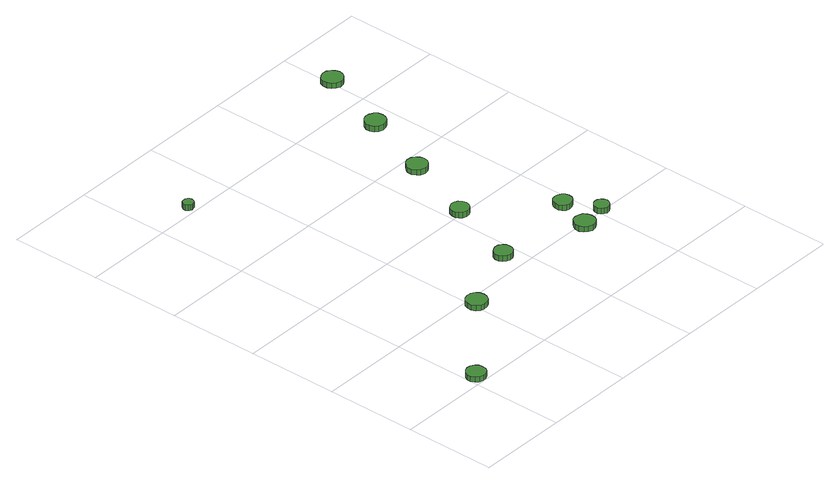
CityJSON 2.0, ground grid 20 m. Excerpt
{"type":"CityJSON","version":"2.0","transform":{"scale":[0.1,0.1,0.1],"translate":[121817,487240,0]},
"CityObjects":{
"tree1":{"type":"SolitaryVegetationObject","attributes":{"function":"something"},"geometry":[{"type":"MultiSurface","lod":"1","boundaries":[[[0,1,2,3,4,5,6,7,8,9,10,11,12,13,14]],[[15,16,17,18,19,20,21,22,23,24,25,26,27,28,29]],[[0,29,28,1]],[[1,28,27,2]],[[2,27,26,3]],[[3,26,25,4]],[[4,25,24,5]],[[5,24,23,6]],[[6,23,22,7]],[[7,22,21,8]],[[8,21,20,9]],[[9,20,19,10]],[[10,19,18,11]],[[11,18,17,12]],[[12,17,16,13]],[[13,16,15,14]],[[14,15,29,0]]]}]},
"tree2":{"type":"SolitaryVegetationObject","attributes":{"function":"something"},"geometry":[{"type":"MultiSurface","lod":"1","boundaries":[[[30,31,32,33,34,35,36,37,38,39,40,41,42,43,44]],[[45,46,47,48,49,50,51,52,53,54,55,56,57,58,59]],[[30,59,58,31]],[[31,58,57,32]],[[32,57,56,33]],[[33,56,55,34]],[[34,55,54,35]],[[35,54,53,36]],[[36,53,52,37]],[[37,52,51,38]],[[38,51,50,39]],[[39,50,49,40]],[[40,49,48,41]],[[41,48,47,42]],[[42,47,46,43]],[[43,46,45,44]],[[44,45,59,30]]]}]},
"tree3":{"type":"SolitaryVegetationObject","attributes":{"function":"something"},"geometry":[{"type":"MultiSurface","lod":"1","boundaries":[[[60,61,62,63,64,65,66,67,68,69,70,71,72,73,74]],[[75,76,77,78,79,80,81,82,83,84,85,86,87,88,89]],[[60,89,88,61]],[[61,88,87,62]],[[62,87,86,63]],[[63,86,85,64]],[[64,85,84,65]],[[65,84,83,66]],[[66,83,82,67]],[[67,82,81,68]],[[68,81,80,69]],[[69,80,79,70]],[[70,79,78,71]],[[71,78,77,72]],[[72,77,76,73]],[[73,76,75,74]],[[74,75,89,60]]]}]},
"tree4":{"type":"SolitaryVegetationObject","attributes":{"function":"something"},"geometry":[{"type":"MultiSurface","lod":"1","boundaries":[[[90,91,92,93,94,95,96,97,98,99,100,101,102,103,104]],[[105,106,107,108,109,110,111,112,113,114,115,116,117,118,119]],[[90,119,118,91]],[[91,118,117,92]],[[92,117,116,93]],[[93,116,115,94]],[[94,115,114,95]],[[95,114,113,96]],[[96,113,112,97]],[[97,112,111,98]],[[98,111,110,99]],[[99,110,109,100]],[[100,109,108,101]],[[101,108,107,102]],[[102,107,106,103]],[[103,106,105,104]],[[104,105,119,90]]]}]},
"tree5":{"type":"SolitaryVegetationObject","attributes":{"function":"something"},"geometry":[{"type":"MultiSurface","lod":"1","boundaries":[[[120,121,122,123,124,125,126,127,128,129,130,131,132,133,134]],[[135,136,137,138,139,140,141,142,143,144,145,146,147,148,149]],[[120,149,148,121]],[[121,148,147,122]],[[122,147,146,123]],[[123,146,145,124]],[[124,145,144,125]],[[125,144,143,126]],[[126,143,142,127]],[[127,142,141,128]],[[128,141,140,129]],[[129,140,139,130]],[[130,139,138,131]],[[131,138,137,132]],[[132,137,136,133]],[[133,136,135,134]],[[134,135,149,120]]]}]},
"tree6":{"type":"SolitaryVegetationObject","attributes":{"function":"something"},"geometry":[{"type":"MultiSurface","lod":"1","boundaries":[[[150,151,152,153,154,155,156,157,158,159,160,161,162,163,164]],[[165,166,167,168,169,170,171,172,173,174,175,176,177,178,179]],[[150,179,178,151]],[[151,178,177,152]],[[152,177,176,153]],[[153,176,175,154]],[[154,175,174,155]],[[155,174,173,156]],[[156,173,172,157]],[[157,172,171,158]],[[158,171,170,159]],[[159,170,169,160]],[[160,169,168,161]],[[161,168,167,162]],[[162,167,166,163]],[[163,166,165,164]],[[164,165,179,150]]]}]},
"tree7":{"type":"SolitaryVegetationObject","attributes":{"function":"something"},"geometry":[{"type":"MultiSurface","lod":"1","boundaries":[[[180,181,182,183,184,185,186,187,188,189,190,191,192,193,194]],[[195,196,197,198,199,200,201,202,203,204,205,206,207,208,209]],[[180,209,208,181]],[[181,208,207,182]],[[182,207,206,183]],[[183,206,205,184]],[[184,205,204,185]],[[185,204,203,186]],[[186,203,202,187]],[[187,202,201,188]],[[188,201,200,189]],[[189,200,199,190]],[[190,199,198,191]],[[191,198,197,192]],[[192,197,196,193]],[[193,196,195,194]],[[194,195,209,180]]]}]},
"tree8":{"type":"SolitaryVegetationObject","attributes":{"function":"something"},"geometry":[{"type":"MultiSurface","lod":"1","boundaries":[[[210,211,212,213,214,215,216,217,218,219,220,221,222,223,224]],[[225,226,227,228,229,230,231,232,233,234,235,236,237,238,239]],[[210,239,238,211]],[[211,238,237,212]],[[212,237,236,213]],[[213,236,235,214]],[[214,235,234,215]],[[215,234,233,216]],[[216,233,232,217]],[[217,232,231,218]],[[218,231,230,219]],[[219,230,229,220]],[[220,229,228,221]],[[221,228,227,222]],[[222,227,226,223]],[[223,226,225,224]],[[224,225,239,210]]]}]},
"tree9":{"type":"SolitaryVegetationObject","attributes":{"function":"something"},"geometry":[{"type":"MultiSurface","lod":"1","boundaries":[[[240,241,242,243,244,245,246,247,248,249,250,251,252,253,254]],[[255,256,257,258,259,260,261,262,263,264,265,266,267,268,269]],[[240,269,268,241]],[[241,268,267,242]],[[242,267,266,243]],[[243,266,265,244]],[[244,265,264,245]],[[245,264,263,246]],[[246,263,262,247]],[[247,262,261,248]],[[248,261,260,249]],[[249,260,259,250]],[[250,259,258,251]],[[251,258,257,252]],[[252,257,256,253]],[[253,256,255,254]],[[254,255,269,240]]]}]},
"tree10":{"type":"SolitaryVegetationObject","attributes":{"function":"something"},"geometry":[{"type":"MultiSurface","lod":"1","boundaries":[[[270,271,272,273,274,275,276,277,278,279,280,281,282,283,284]],[[285,286,287,288,289,290,291,292,293,294,295,296,297,298,299]],[[270,299,298,271]],[[271,298,297,272]],[[272,297,296,273]],[[273,296,295,274]],[[274,295,294,275]],[[275,294,293,276]],[[276,293,292,277]],[[277,292,291,278]],[[278,291,290,279]],[[279,290,289,280]],[[280,289,288,281]],[[281,288,287,282]],[[282,287,286,283]],[[283,286,285,284]],[[284,285,299,270]]]}]},
"tree11":{"type":"SolitaryVegetationObject","attributes":{"function":"something"},"geometry":[{"type":"MultiSurface","lod":"1","boundaries":[[[300,301,302,303,304,305,306,307,308,309,310,311,312,313,314]],[[315,316,317,318,319,320,321,322,323,324,325,326,327,328,329]],[[300,329,328,301]],[[301,328,327,302]],[[302,327,326,303]],[[303,326,325,304]],[[304,325,324,305]],[[305,324,323,306]],[[306,323,322,307]],[[307,322,321,308]],[[308,321,320,309]],[[309,320,319,310]],[[310,319,318,311]],[[311,318,317,312]],[[312,317,316,313]],[[313,316,315,314]],[[314,315,329,300]]]}]}
},
"vertices":[
[42,22,14],[41,30,14],[36,37,14],[28,42,14],[19,43,14],[11,40,14],[5,34,14],[1,26,14],[1,18,14],[5,10,14],[11,4,14],[19,1,14],[28,2,14],[36,6,14],[41,13,14],[41,13,2],[36,6,2],[28,2,2],[19,1,2],[11,4,2],[5,10,2],[1,18,2],[1,26,2],[5,34,2],[11,40,2],[19,43,2],[28,42,2],[36,37,2],[41,30,2],[42,22,2],
[227,175,19],[225,185,19],[220,192,19],[211,197,19],[202,198,19],[193,195,19],[186,189,19],[182,180,19],[182,171,19],[186,162,19],[193,155,19],[202,153,19],[211,154,19],[220,158,19],[225,166,19],[225,166,7],[220,158,7],[211,154,7],[202,153,7],[193,155,7],[186,162,7],[182,171,7],[182,180,7],[186,189,7],[193,195,7],[202,198,7],[211,197,7],[220,192,7],[225,185,7],[227,175,7],
[107,816,19],[106,821,19],[103,824,19],[99,827,19],[94,827,19],[89,826,19],[86,823,19],[84,818,19],[84,813,19],[86,809,19],[89,806,19],[94,804,19],[99,805,19],[103,807,19],[106,811,19],[106,811,6],[103,807,6],[99,805,6],[94,804,6],[89,806,6],[86,809,6],[84,813,6],[84,818,6],[86,823,6],[89,826,6],[94,827,6],[99,827,6],[103,824,6],[106,821,6],[107,816,6],
[383,243,20],[382,251,20],[377,258,20],[370,262,20],[361,263,20],[354,260,20],[347,255,20],[344,247,20],[344,239,20],[347,231,20],[354,226,20],[361,223,20],[370,224,20],[377,228,20],[382,235,20],[382,235,7],[377,228,7],[370,224,7],[361,223,7],[354,226,7],[347,231,7],[344,239,7],[344,247,7],[347,255,7],[354,260,7],[361,263,7],[370,262,7],[377,258,7],[382,251,7],[383,243,7],
[443,404,19],[441,412,19],[436,419,19],[429,423,19],[421,424,19],[413,421,19],[407,416,19],[404,408,19],[404,400,19],[407,392,19],[413,387,19],[421,384,19],[429,385,19],[436,389,19],[441,396,19],[441,396,6],[436,389,6],[429,385,6],[421,384,6],[413,387,6],[407,392,6],[404,400,6],[404,408,6],[407,416,6],[413,421,6],[421,424,6],[429,423,6],[436,419,6],[441,412,6],[443,404,6],
[567,190,19],[565,199,19],[560,207,19],[551,211,19],[542,212,19],[533,210,19],[526,203,19],[522,194,19],[522,185,19],[526,176,19],[533,170,19],[542,167,19],[551,168,19],[560,173,19],[565,180,19],[565,180,7],[560,173,7],[551,168,7],[542,167,7],[533,170,7],[526,176,7],[522,185,7],[522,194,7],[526,203,7],[533,210,7],[542,212,7],[551,211,7],[560,207,7],[565,199,7],[567,190,7],
[505,563,19],[503,572,19],[497,580,19],[489,585,19],[480,586,19],[471,583,19],[464,576,19],[460,568,19],[460,558,19],[464,549,19],[471,543,19],[480,540,19],[489,541,19],[497,546,19],[503,554,19],[503,554,7],[497,546,7],[489,541,7],[480,540,7],[471,543,7],[464,549,7],[460,558,7],[460,568,7],[464,576,7],[471,583,7],[480,586,7],[489,585,7],[497,580,7],[503,572,7],[505,563,7],
[592,269,18],[590,277,18],[585,283,18],[578,287,18],[570,288,18],[562,286,18],[556,280,18],[553,273,18],[553,264,18],[556,257,18],[562,251,18],[570,249,18],[578,250,18],[585,254,18],[590,260,18],[590,260,6],[585,254,6],[578,250,6],[570,249,6],[562,251,6],[556,257,6],[553,264,6],[553,273,6],[556,280,6],[562,286,6],[570,288,6],[578,287,6],[585,283,6],[590,277,6],[592,269,6],
[626,201,19],[624,208,19],[620,214,19],[614,217,19],[607,218,19],[601,216,19],[596,211,19],[593,205,19],[593,198,19],[596,192,19],[601,187,19],[607,185,19],[614,186,19],[620,189,19],[624,195,19],[624,195,6],[620,189,6],[614,186,6],[607,185,6],[601,187,6],[596,192,6],[593,198,6],[593,205,6],[596,211,6],[601,216,6],[607,218,6],[614,217,6],[620,214,6],[624,208,6],[626,201,6],
[564,719,21],[562,729,21],[556,736,21],[548,741,21],[539,742,21],[530,739,21],[523,733,21],[519,724,21],[519,715,21],[523,706,21],[530,700,21],[539,697,21],[548,698,21],[556,702,21],[562,710,21],[562,710,8],[556,702,8],[548,698,8],[539,697,8],[530,700,8],[523,706,8],[519,715,8],[519,724,8],[523,733,8],[530,739,8],[539,742,8],[548,741,8],[556,736,8],[562,729,8],[564,719,8],
[623,878,20],[621,887,20],[615,895,20],[607,900,20],[598,901,20],[589,898,20],[581,892,20],[578,883,20],[578,873,20],[581,865,20],[589,858,20],[598,855,20],[607,856,20],[615,861,20],[621,869,20],[621,869,8],[615,861,8],[607,856,8],[598,855,8],[589,858,8],[581,865,8],[578,873,8],[578,883,8],[581,892,8],[589,898,8],[598,901,8],[607,900,8],[615,895,8],[621,887,8],[623,878,8]
]}
